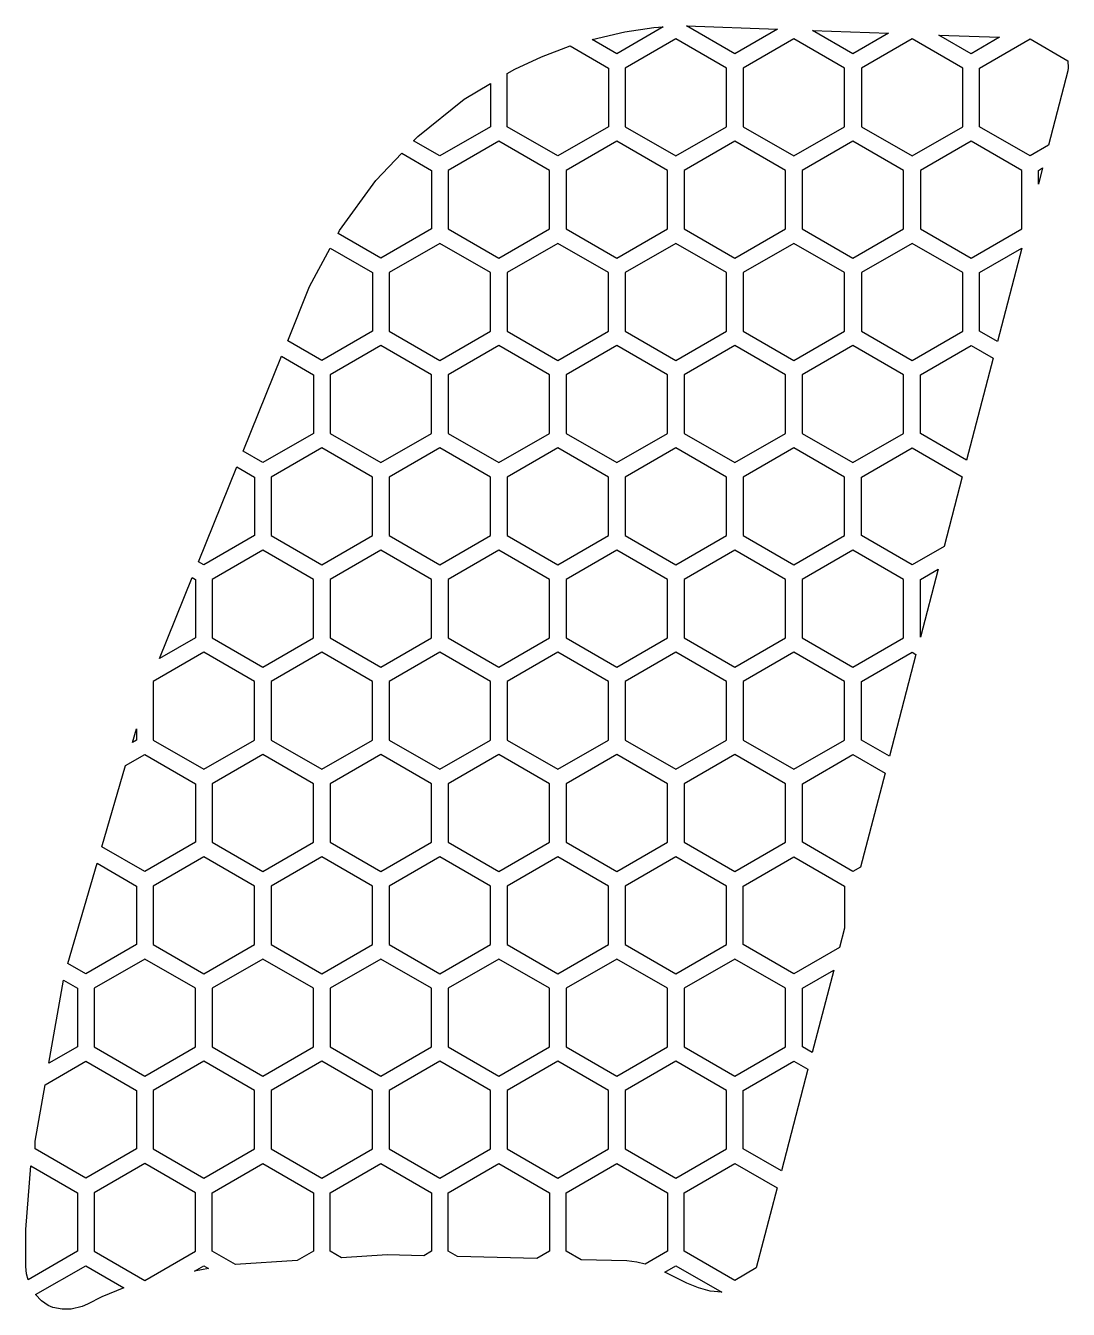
# Model space of a CAD drawing. Header units: millimetres. Extents: x 178.5 to 209.7, y -155.6 to -117.2.
import ezdxf

# ---------------------------------------------------------------- set-up
doc = ezdxf.new("R2010")
doc.units = ezdxf.units.MM

# ---------------------------------------------------------------- blocks, each defined once
blk = doc.blocks.new('HEX')
blk.add_lwpolyline([(1.516, 0.875), (0, 1.75), (-1.516, 0.875), (-1.516, -0.875), (0, -1.75), (1.516, -0.875)], close=True)

msp = doc.modelspace()

# ---------------------------------------------------------------- linework, layer by layer
for points in [[(195.457, -117.644), (196.435, -117.417), (197.298, -117.291), (197.586, -117.27), (196.198, -118.071), (195.457, -117.644)], [(201.006, -117.334), (199.729, -118.071), (198.276, -117.233), (201.006, -117.334)], [(204.323, -117.458), (203.26, -118.071), (202.05, -117.373), (204.323, -117.458)], [(193.144, -118.531), (193.937, -118.164), (194.799, -117.841), (195.948, -118.505), (195.948, -120.255), (194.432, -121.13), (192.917, -120.255), (192.917, -118.666), (193.144, -118.531)], [(207.641, -117.581), (206.791, -118.071), (205.825, -117.513), (207.641, -117.581)], [(209.691, -118.284), (209.702, -118.494), (209.689, -118.584), (209.109, -120.811), (208.557, -121.13), (207.041, -120.255), (207.041, -118.505), (208.557, -117.63), (209.691, -118.284)], [(190.24, -120.546), (191.632, -119.432), (192.417, -118.964), (192.417, -120.255), (190.901, -121.13), (190.116, -120.676), (190.24, -120.546)], [(187.902, -123.362), (188.989, -121.861), (189.762, -121.049), (190.651, -121.563), (190.651, -123.313), (189.136, -124.188), (187.856, -123.448), (187.902, -123.362)], [(208.807, -121.97), (208.807, -121.563), (208.932, -121.49), (208.807, -121.97)], [(187.001, -125.039), (187.619, -123.889), (188.886, -124.621), (188.886, -126.371), (187.37, -127.246), (186.349, -126.656), (187.001, -125.039)], [(207.58, -126.681), (207.041, -126.371), (207.041, -124.621), (208.307, -123.89), (207.58, -126.681)], [(206.657, -130.226), (205.276, -129.429), (205.276, -127.679), (206.791, -126.804), (207.449, -127.183), (206.657, -130.226)], [(186.16, -127.124), (187.12, -127.679), (187.12, -129.429), (185.605, -130.304), (185.015, -129.963), (186.16, -127.124)], [(205.984, -132.808), (205.026, -133.362), (203.51, -132.487), (203.51, -130.737), (205.026, -129.862), (206.526, -130.728), (205.984, -132.808)], [(184.826, -130.431), (185.355, -130.737), (185.355, -132.487), (183.839, -133.362), (183.681, -133.27), (184.826, -130.431)], [(205.276, -135.529), (205.276, -133.795), (205.807, -133.488), (205.276, -135.529)], [(183.492, -133.739), (183.589, -133.795), (183.589, -135.545), (182.514, -136.165), (183.492, -133.739)], [(204.349, -139.087), (203.51, -138.603), (203.51, -136.853), (205.026, -135.978), (205.141, -136.044), (204.349, -139.087)], [(181.824, -138.266), (181.824, -138.603), (181.705, -138.671), (181.824, -138.266)], [(181.502, -139.366), (182.074, -139.036), (183.589, -139.911), (183.589, -141.661), (182.074, -142.536), (180.79, -141.795), (181.502, -139.366)], [(203.485, -142.406), (203.26, -142.536), (201.745, -141.661), (201.745, -139.911), (203.26, -139.036), (204.218, -139.589), (203.485, -142.406)], [(180.646, -142.289), (181.824, -142.969), (181.824, -144.719), (180.308, -145.594), (179.769, -145.283), (180.646, -142.289)], [(202.86, -144.805), (201.495, -145.594), (199.979, -144.719), (199.979, -142.969), (201.495, -142.094), (203.01, -142.969), (203.01, -144.228), (202.86, -144.805)], [(202.041, -147.948), (201.745, -147.777), (201.745, -146.027), (202.683, -145.485), (202.041, -147.948)], [(179.642, -145.786), (180.058, -146.027), (180.058, -147.777), (179.204, -148.27), (179.642, -145.786)], [(179.091, -148.912), (180.308, -148.21), (181.824, -149.085), (181.824, -150.835), (180.308, -151.71), (178.793, -150.835), (178.793, -150.605), (179.091, -148.912)], [(201.118, -151.492), (199.979, -150.835), (199.979, -149.085), (201.495, -148.21), (201.911, -148.45), (201.118, -151.492)], [(184.787, -154.295), (184.089, -153.893), (184.089, -152.143), (185.605, -151.268), (187.12, -152.143), (187.12, -153.893), (186.632, -154.175), (184.787, -154.295)], [(189.325, -153.999), (187.959, -154.088), (187.62, -153.893), (187.62, -152.143), (189.136, -151.268), (190.651, -152.143), (190.651, -153.893), (190.419, -154.027), (189.325, -153.999)], [(191.429, -154.053), (191.151, -153.893), (191.151, -152.143), (192.667, -151.268), (194.182, -152.143), (194.182, -153.893), (193.8, -154.114), (191.429, -154.053)], [(196.789, -154.221), (196.496, -154.183), (195.124, -154.148), (194.682, -153.893), (194.682, -152.143), (196.198, -151.268), (197.714, -152.143), (197.714, -153.893), (197.042, -154.28), (196.789, -154.221)], [(200.363, -154.393), (199.729, -154.768), (198.214, -153.893), (198.214, -152.143), (199.729, -151.268), (200.988, -151.994), (200.363, -154.393)], [(178.54, -154.57), (178.515, -154.351), (178.511, -153.239), (178.663, -151.337), (180.058, -152.143), (180.058, -153.893), (178.584, -154.744), (178.54, -154.57)], [(180.788, -155.253), (180.363, -155.478), (180.205, -155.542), (179.869, -155.623), (179.604, -155.631), (179.325, -155.575), (179.186, -155.516), (178.982, -155.377), (178.808, -155.192), (180.308, -154.326), (181.45, -154.985), (180.788, -155.253)], [(183.561, -154.486), (183.839, -154.326), (183.985, -154.41), (183.561, -154.486)], [(199.336, -155.118), (198.985, -155.083), (198.641, -154.991), (198.294, -154.848), (197.628, -154.519), (197.964, -154.326), (199.336, -155.118)]]:
    msp.add_lwpolyline(points, close=True)

# ---------------------------------------------------------------- block references
for p in [(197.964, -119.38), (201.495, -119.38), (205.026, -119.38), (192.667, -122.438), (196.198, -122.438), (199.729, -122.438), (203.26, -122.438), (206.791, -122.438), (190.901, -125.496), (194.432, -125.496), (197.964, -125.496), (201.495, -125.496), (205.026, -125.496), (189.136, -128.554), (192.667, -128.554), (196.198, -128.554), (199.729, -128.554), (203.26, -128.554), (187.37, -131.612), (190.901, -131.612), (194.432, -131.612), (197.964, -131.612), (201.495, -131.612), (185.605, -134.67), (189.136, -134.67), (192.667, -134.67), (196.198, -134.67), (199.729, -134.67), (203.26, -134.67), (183.839, -137.728), (187.37, -137.728), (190.901, -137.728), (194.432, -137.728), (197.964, -137.728), (201.495, -137.728), (185.605, -140.786), (189.136, -140.786), (192.667, -140.786), (196.198, -140.786), (199.729, -140.786), (183.839, -143.844), (187.37, -143.844), (190.901, -143.844), (194.432, -143.844), (197.964, -143.844), (182.074, -146.902), (185.605, -146.902), (189.136, -146.902), (192.667, -146.902), (196.198, -146.902), (199.729, -146.902), (183.839, -149.96), (187.37, -149.96), (190.901, -149.96), (194.432, -149.96), (197.964, -149.96), (182.074, -153.018)]:
    msp.add_blockref('HEX', p)

doc.saveas('drawing.dxf')
